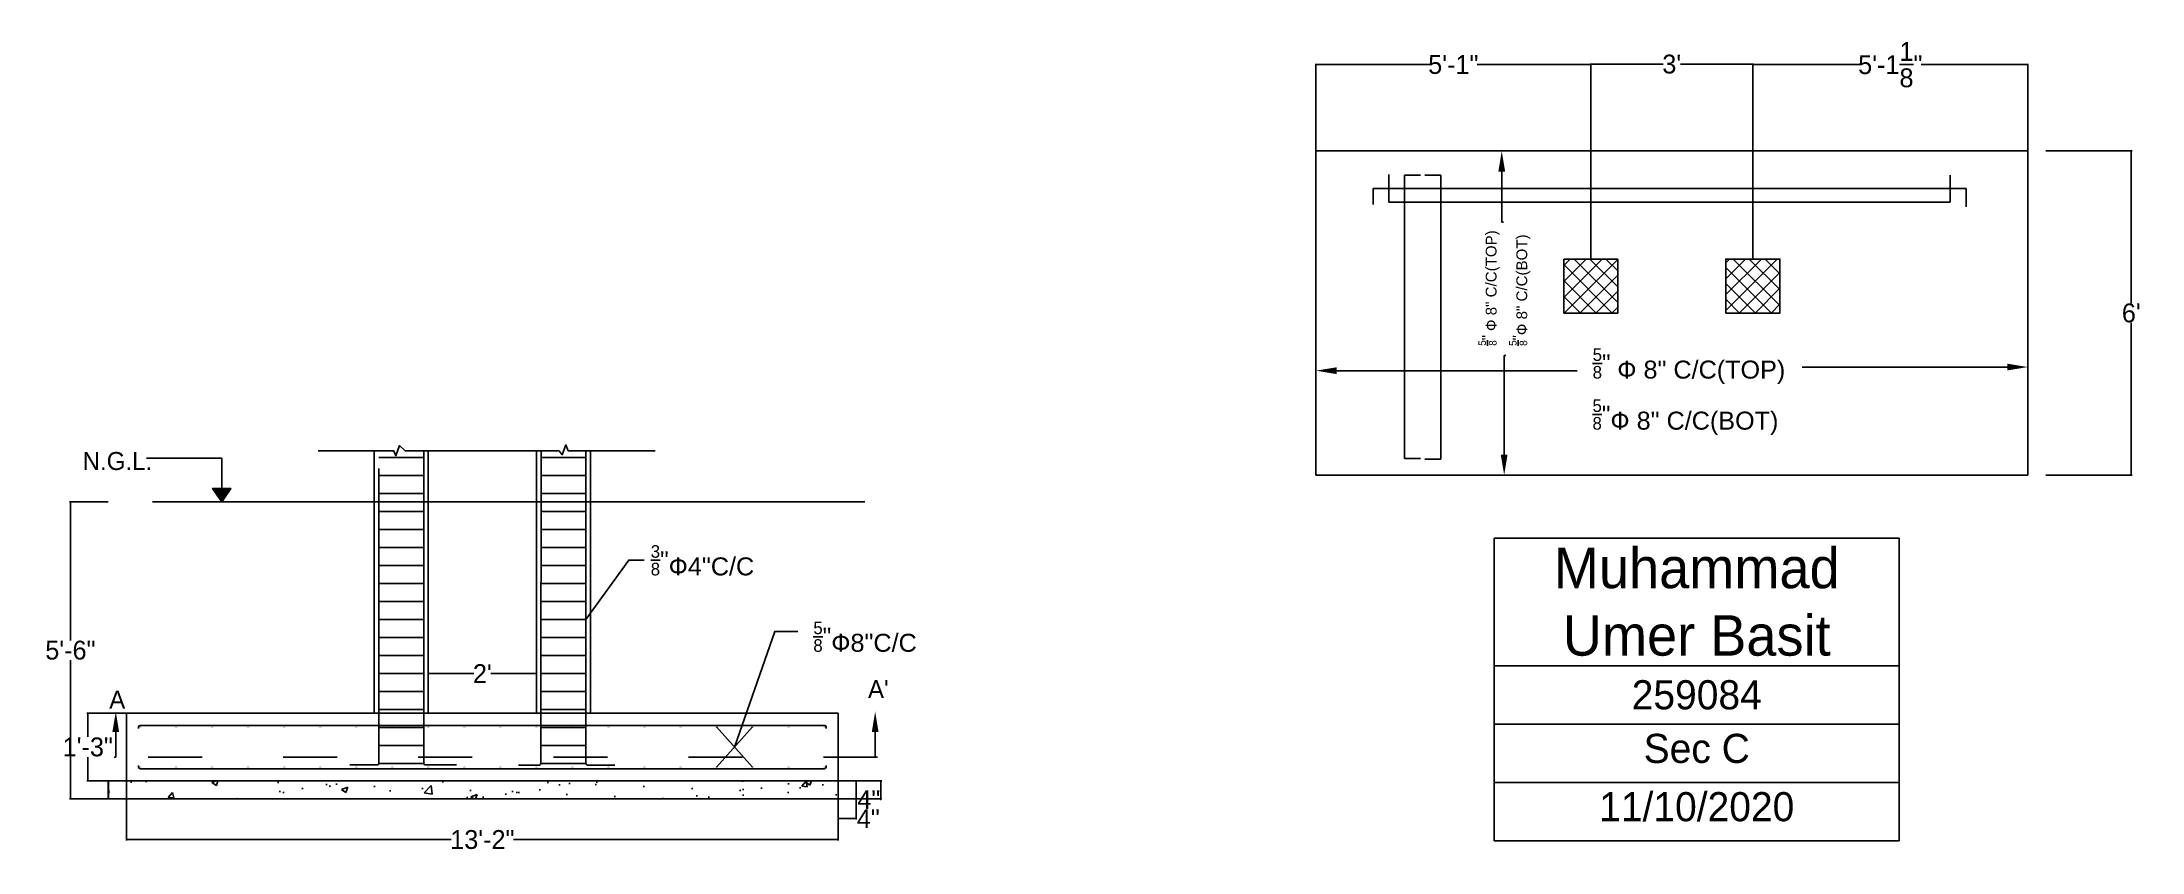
# Model space of a CAD drawing. Header units: inches. Extents: x -2 to 464, y 0 to 180.
import ezdxf
from ezdxf import colors
from ezdxf.entities.mleader import LeaderData, LeaderLine
from ezdxf.math import Vec2, Vec3

# ---------------------------------------------------------------- set-up
doc = ezdxf.new("R2010")
doc.units = ezdxf.units.IN
doc.header["$MEASUREMENT"] = 0
doc.linetypes.add('ACAD_ISO03W100', pattern=[30, 12, -18])
for name, color, linetype in [('brown', 34, 'Continuous'), ('dark blue', 172, 'Continuous'), ('green', 60, 'Continuous'), ('hdkjsfh', 52, 'Continuous'), ('light blue', 150, 'Continuous'), ('light brown', 23, 'Continuous'), ('orange', 30, 'Continuous'), ('pink', 211, 'Continuous'), ('purple', 194, 'Continuous'), ('section', 211, 'ACAD_ISO03W100')]:
    doc.layers.add(name, color=color, linetype=linetype)
doc.styles.get("Standard").update_dxf_attribs({"font": ''})
doc.styles.get('Standard').set_extended_font_data('Bahnschrift')
doc.dimstyles.get("Standard").update_dxf_attribs({"dimtxt": 4.1875, "dimasz": 0.18, "dimexe": 0.18, "dimexo": 0.0625, "dimgap": 0.09, "dimtad": 0, "dimtih": 1, "dimtoh": 1, "dimdec": 3, "dimzin": 0, "dimdsep": 46, "dimlunit": 4, "dimtxsty": 'Standard', "dimcen": 0.09, "dimadec": 0, "dimazin": 0, "dimtfac": 1, "dimtdec": 3, "dimtofl": 0, "dimtmove": 0, "dimatfit": 3, "dimfxl": 1, "dimtolj": 1, "dimtzin": 0, "dimarcsym": 0})

# ---------------------------------------------------------------- blocks, each defined once
blk = doc.blocks.new('*D20')
at = {"layer": 'Defpoints', "color": 0, "transparency": 16777216}
for p in [(107.66, 40.07), (83.66, 31.26), (107.66, 31.26)]:
    blk.add_point(p, dxfattribs=at)
at = {"layer": 'orange', "color": 0, "lineweight": -2, "transparency": 16777216}
for p, q in [((83.66, 31.32), (83.66, 40.25)), ((83.84, 40.07), (93.79, 40.07)), ((107.48, 40.07), (97.52, 40.07)), ((107.66, 31.32), (107.66, 40.25))]:
    blk.add_line(p, q, dxfattribs=at)
at = {"layer": 'orange', "color": 0, "transparency": 16777216}
for points in [[(83.84, 40.1), (83.84, 40.04), (83.66, 40.07)], [(107.48, 40.1), (107.48, 40.04), (107.66, 40.07)]]:
    blk.add_solid(points, dxfattribs=at)
at = {"layer": 'orange', "color": 0, "transparency": 16777216, "insert": (95.66, 40.07), "char_height": 4.188, "attachment_point": 5}
blk.add_mtext("\\A1;2'", dxfattribs=at)
blk = doc.blocks.new('*D21')
at = {"layer": 'Defpoints', "color": 0, "transparency": 16777216}
for p in [(174.66, 16.26), (178.66, 16.26), (178.66, 7.86)]:
    blk.add_point(p, dxfattribs=at)
at = {"layer": 'orange', "color": 0, "lineweight": -2, "transparency": 16777216}
for p, q in [((174.66, 16.2), (174.66, 7.68)), ((178.66, 16.2), (178.66, 7.68)), ((174.84, 7.86), (178.48, 7.86)), ((178.66, 7.86), (178.84, 7.86))]:
    blk.add_line(p, q, dxfattribs=at)
at = {"layer": 'orange', "color": 0, "transparency": 16777216}
for points in [[(174.84, 7.89), (174.84, 7.83), (174.66, 7.86)], [(178.48, 7.89), (178.48, 7.83), (178.66, 7.86)]]:
    blk.add_solid(points, dxfattribs=at)
at = {"layer": 'orange', "color": 0, "transparency": 16777216, "insert": (181.35, 7.86), "char_height": 4.188, "attachment_point": 5}
blk.add_mtext('\\A1;4"', dxfattribs=at)
blk = doc.blocks.new('*D22')
at = {"layer": 'Defpoints', "color": 0, "transparency": 16777216}
for p in [(178.66, 16.26), (178.66, 12.26), (184.16, 12.26)]:
    blk.add_point(p, dxfattribs=at)
at = {"layer": 'orange', "color": 0, "lineweight": -2, "transparency": 16777216}
for p, q in [((178.72, 16.26), (184.34, 16.26)), ((184.16, 16.08), (184.16, 12.44)), ((178.72, 12.26), (184.34, 12.26)), ((184.16, 12.08), (183.98, 12.08)), ((184.16, 12.26), (184.16, 12.08))]:
    blk.add_line(p, q, dxfattribs=at)
at = {"layer": 'orange', "color": 0, "transparency": 16777216}
for points in [[(184.13, 16.08), (184.19, 16.08), (184.16, 16.26)], [(184.13, 12.44), (184.19, 12.44), (184.16, 12.26)]]:
    blk.add_solid(points, dxfattribs=at)
at = {"layer": 'orange', "color": 0, "transparency": 16777216, "insert": (181.47, 12.08), "char_height": 4.188, "attachment_point": 5}
blk.add_mtext('\\A1;4"', dxfattribs=at)
blk = doc.blocks.new('*D23')
at = {"layer": 'Defpoints', "color": 0, "transparency": 16777216}
for p in [(16.66, 31.26), (8.05, 16.26), (16.66, 16.26)]:
    blk.add_point(p, dxfattribs=at)
at = {"layer": 'orange', "color": 0, "lineweight": -2, "transparency": 16777216}
for p, q in [((16.6, 31.26), (7.87, 31.26)), ((8.05, 31.08), (8.05, 25.99)), ((8.05, 16.44), (8.05, 21.53)), ((16.6, 16.26), (7.87, 16.26))]:
    blk.add_line(p, q, dxfattribs=at)
at = {"layer": 'orange', "color": 0, "transparency": 16777216}
for points in [[(8.02, 31.08), (8.08, 31.08), (8.05, 31.26)], [(8.02, 16.44), (8.08, 16.44), (8.05, 16.26)]]:
    blk.add_solid(points, dxfattribs=at)
at = {"layer": 'orange', "color": 0, "transparency": 16777216, "insert": (8.05, 23.76), "char_height": 4.188, "attachment_point": 5}
blk.add_mtext('\\A1;1\'-3"', dxfattribs=at)
blk = doc.blocks.new('*D24')
at = {"layer": 'Defpoints', "color": 0, "transparency": 16777216}
for p in [(16.66, 16.26), (174.66, 16.26), (174.66, 3.19)]:
    blk.add_point(p, dxfattribs=at)
at = {"layer": 'orange', "color": 0, "lineweight": -2, "transparency": 16777216}
for p, q in [((16.66, 16.2), (16.66, 3.01)), ((174.66, 16.2), (174.66, 3.01)), ((16.84, 3.19), (88.77, 3.19)), ((174.48, 3.19), (102.55, 3.19))]:
    blk.add_line(p, q, dxfattribs=at)
at = {"layer": 'orange', "color": 0, "transparency": 16777216}
for points in [[(16.84, 3.22), (16.84, 3.16), (16.66, 3.19)], [(174.48, 3.22), (174.48, 3.16), (174.66, 3.19)]]:
    blk.add_solid(points, dxfattribs=at)
at = {"layer": 'orange', "color": 0, "transparency": 16777216, "insert": (95.66, 3.19), "char_height": 4.188, "attachment_point": 5}
blk.add_mtext('\\A1;13\'-2"', dxfattribs=at)
blk = doc.blocks.new('*D25')
at = {"layer": 'Defpoints', "color": 0, "transparency": 16777216}
for p in [(12.66, 78.26), (4.19, 12.26), (12.66, 12.26)]:
    blk.add_point(p, dxfattribs=at)
at = {"layer": 'orange', "color": 0, "lineweight": -2, "transparency": 16777216}
for p, q in [((12.6, 78.26), (4.01, 78.26)), ((4.19, 78.08), (4.19, 47.46)), ((4.19, 12.44), (4.19, 43.05)), ((12.6, 12.26), (4.01, 12.26))]:
    blk.add_line(p, q, dxfattribs=at)
at = {"layer": 'orange', "color": 0, "transparency": 16777216}
for points in [[(4.16, 78.08), (4.22, 78.08), (4.19, 78.26)], [(4.16, 12.44), (4.22, 12.44), (4.19, 12.26)]]:
    blk.add_solid(points, dxfattribs=at)
at = {"layer": 'orange', "color": 0, "transparency": 16777216, "insert": (4.19, 45.26), "char_height": 4.188, "attachment_point": 5}
blk.add_mtext('\\A1;5\'-6"', dxfattribs=at)
blk = doc.blocks.new('*D26')
at = {"layer": 'Defpoints', "color": 0, "transparency": 16777216}
for p in [(442.75, 156.17), (442.75, 84.17), (461.78, 84.17)]:
    blk.add_point(p, dxfattribs=at)
at = {"layer": 'orange', "color": 0, "lineweight": -2, "transparency": 16777216}
for p, q in [((442.82, 156.17), (461.96, 156.17)), ((461.78, 155.99), (461.78, 122.37)), ((461.78, 84.35), (461.78, 117.96)), ((442.82, 84.17), (461.96, 84.17))]:
    blk.add_line(p, q, dxfattribs=at)
at = {"layer": 'orange', "color": 0, "transparency": 16777216}
for points in [[(461.75, 155.99), (461.81, 155.99), (461.78, 156.17)], [(461.75, 84.35), (461.81, 84.35), (461.78, 84.17)]]:
    blk.add_solid(points, dxfattribs=at)
at = {"layer": 'orange', "color": 0, "transparency": 16777216, "insert": (461.78, 120.17), "char_height": 4.188, "attachment_point": 5}
blk.add_mtext("\\A1;6'", dxfattribs=at)
blk = doc.blocks.new('*D28')
at = {"layer": 'Defpoints', "color": 0, "transparency": 16777216}
for p in [(377.75, 175.45), (341.75, 132.23), (377.75, 132.17)]:
    blk.add_point(p, dxfattribs=at)
at = {"layer": 'orange', "color": 0, "lineweight": -2, "transparency": 16777216}
for p, q in [((341.75, 132.29), (341.75, 175.63)), ((341.93, 175.45), (357.82, 175.45)), ((377.57, 175.45), (361.68, 175.45)), ((377.75, 132.23), (377.75, 175.63))]:
    blk.add_line(p, q, dxfattribs=at)
at = {"layer": 'orange', "color": 0, "transparency": 16777216}
for points in [[(341.93, 175.48), (341.93, 175.42), (341.75, 175.45)], [(377.57, 175.48), (377.57, 175.42), (377.75, 175.45)]]:
    blk.add_solid(points, dxfattribs=at)
at = {"layer": 'orange', "color": 0, "transparency": 16777216, "insert": (359.75, 175.45), "char_height": 4.188, "attachment_point": 5}
blk.add_mtext("\\A1;3'", dxfattribs=at)
blk = doc.blocks.new('*T31')
at = {"color": 0, "linetype": 'ByBlock', "lineweight": -2, "transparency": 16777216}
for p, q in [((0, 0), (89.9, 0)), ((0, 0), (0, -67.22)), ((89.9, 0), (89.9, -67.22)), ((0, -28.38), (89.9, -28.38)), ((0, -41.33), (89.9, -41.33)), ((0, -54.27), (89.9, -54.27)), ((0, -67.22), (89.9, -67.22))]:
    blk.add_line(p, q, dxfattribs=at)
at = {"color": 0, "transparency": 16777216, "width": 85.5836}
for s, insert, char_height, attachment_point in [('Muhammad Umer Basit', (44.95, -14.19), 8.9899, 5), ('259084', (44.95, -34.85), 6.473, 5), ('Sec C', (44.95, -43.48), 6.473, 2), ('11/10/2020', (44.95, -56.43), 6.473, 2)]:
    blk.add_mtext(s, dxfattribs=dict(at, insert=insert, char_height=char_height, attachment_point=attachment_point))
blk = doc.blocks.new('*D34')
at = {"layer": 'Defpoints', "color": 0, "transparency": 16777216}
for p in [(280.75, 175.35), (280.75, 132.29), (341.75, 132.29)]:
    blk.add_point(p, dxfattribs=at)
at = {"layer": 'orange', "color": 0, "lineweight": -2, "transparency": 16777216}
for p, q in [((280.75, 132.36), (280.75, 175.53)), ((280.93, 175.35), (305.93, 175.35)), ((341.57, 175.35), (316.58, 175.35)), ((341.75, 132.36), (341.75, 175.53))]:
    blk.add_line(p, q, dxfattribs=at)
at = {"layer": 'orange', "color": 0, "transparency": 16777216}
for points in [[(280.93, 175.38), (280.93, 175.32), (280.75, 175.35)], [(341.57, 175.38), (341.57, 175.32), (341.75, 175.35)]]:
    blk.add_solid(points, dxfattribs=at)
at = {"layer": 'orange', "color": 0, "transparency": 16777216, "insert": (311.25, 175.35), "char_height": 4.188, "attachment_point": 5}
blk.add_mtext('\\A1;5\'-1"', dxfattribs=at)
blk = doc.blocks.new('*D35')
at = {"layer": 'Defpoints', "color": 0, "transparency": 16777216}
for p in [(438.82, 175.35), (377.75, 132.23), (438.82, 132.23)]:
    blk.add_point(p, dxfattribs=at)
at = {"layer": 'orange', "color": 0, "lineweight": -2, "transparency": 16777216}
for p, q in [((377.75, 132.29), (377.75, 175.53)), ((377.93, 175.35), (401.47, 175.35)), ((438.64, 175.35), (415.1, 175.35)), ((438.82, 132.29), (438.82, 175.53))]:
    blk.add_line(p, q, dxfattribs=at)
at = {"layer": 'orange', "color": 0, "transparency": 16777216}
for points in [[(377.93, 175.38), (377.93, 175.32), (377.75, 175.35)], [(438.64, 175.38), (438.64, 175.32), (438.82, 175.35)]]:
    blk.add_solid(points, dxfattribs=at)
at = {"layer": 'orange', "color": 0, "transparency": 16777216, "insert": (408.28, 175.35), "char_height": 4.1875, "attachment_point": 5}
blk.add_mtext('\\A1;5\'-1{\\H1.000000x;\\S1/8;}"', dxfattribs=at)

msp = doc.modelspace()

# ---------------------------------------------------------------- hatches: boundary and pattern name
h = msp.add_hatch()
h.set_pattern_fill('AR-CONC', color=0, scale=2)
h.paths.add_polyline_path([(178.6578, 16.1962), (12.6578, 16.2587), (12.6578, 12.2587), (178.6578, 12.2587)])
h = msp.add_hatch()
h.set_pattern_fill('AR-CONC', color=0, scale=2)
h.paths.add_polyline_path([(178.6578, 16.2587), (12.6578, 16.2587), (12.6578, 12.2587), (178.6578, 12.2587)])
h = msp.add_hatch()
h.set_pattern_fill('AR-CONC', color=0, scale=2)
h.paths.add_polyline_path([(178.6578, 16.2587), (12.6578, 16.2587), (12.6578, 12.2587), (178.6578, 12.2587)])
at = {"layer": 'Defpoints'}
h = msp.add_hatch(color=250, dxfattribs=at)
h.dxf.hatch_style = 1
h.paths.add_polyline_path([(322.3147, 147.8188), (322.0022, 147.8188), (322.0022, 147.5063, 0.41421356)])
h.paths.add_polyline_path([(322.0022, 148.1313), (322.0022, 147.8188), (322.3147, 147.8188, 0.41421356)])
h.paths.add_polyline_path([(322.0022, 148.1313, 0.41421356), (321.6897, 147.8188), (322.0022, 147.8188)])
h.paths.add_polyline_path([(322.0022, 147.8188), (321.6897, 147.8188, 0.41421356), (322.0022, 147.5063)])
h.paths.add_polyline_path([(322.0022, 144.7679), (321.6897, 144.7679, 0.41421356), (322.0022, 144.4554)])
h.paths.add_polyline_path([(322.0022, 145.0804, 0.41421356), (321.6897, 144.7679), (322.0022, 144.7679)])
h.paths.add_polyline_path([(322.0022, 145.0804), (322.0022, 144.7679), (322.3147, 144.7679, 0.41421356)])
h.paths.add_polyline_path([(322.3147, 144.7679), (322.0022, 144.7679), (322.0022, 144.4554, 0.41421356)])
h = msp.add_hatch(color=250, dxfattribs=at)
h.dxf.hatch_style = 1
h.paths.add_polyline_path([(308.4455, 107.6772), (308.4455, 107.3647), (308.758, 107.3647, 0.41421356)])
h.paths.add_polyline_path([(308.4455, 107.6772, 0.41421356), (308.133, 107.3647), (308.4455, 107.3647)])
h.paths.add_polyline_path([(308.4455, 107.3647), (308.133, 107.3647, 0.41421356), (308.4455, 107.0522)])
h.paths.add_polyline_path([(308.758, 107.3647), (308.4455, 107.3647), (308.4455, 107.0522, 0.41421356)])
h.paths.add_polyline_path([(300.4455, 107.6772, 0.41421356), (300.133, 107.3647), (300.4455, 107.3647)])
h.paths.add_polyline_path([(300.4455, 107.6772), (300.4455, 107.3647), (300.758, 107.3647, 0.41421356)])
h.paths.add_polyline_path([(300.758, 107.3647), (300.4455, 107.3647), (300.4455, 107.0522, 0.41421356)])
h.paths.add_polyline_path([(300.4455, 107.3647), (300.133, 107.3647, 0.41421356), (300.4455, 107.0522)])
at = {"layer": 'light blue'}
h = msp.add_hatch(dxfattribs=at)
h.set_pattern_fill('ANSI37', color=253, scale=20)
h.paths.add_polyline_path([(347.7529, 132.1694), (335.7529, 132.1694), (335.7529, 120.1694), (347.7529, 120.1694)])
h.paths.add_polyline_path([(383.7529, 132.1694), (371.7529, 132.1694), (371.7529, 120.1694), (383.7529, 120.1694)])
h = msp.add_hatch(color=250, dxfattribs=at)
h.dxf.hatch_style = 1
h.paths.add_polyline_path([(19.9703, 28.2587, 1), (19.3453, 28.2587, 1)])
h.paths.add_polyline_path([(27.9703, 28.2587, 1), (27.3453, 28.2587, 1)])
h.paths.add_polyline_path([(35.9703, 28.2587, 1), (35.3453, 28.2587, 1)])
h.paths.add_polyline_path([(43.9703, 28.2587, 1), (43.3453, 28.2587, 1)])
h.paths.add_polyline_path([(43.9703, 19.2587, 1), (43.3453, 19.2587, 1)])
h.paths.add_polyline_path([(35.9703, 19.2587, 1), (35.3453, 19.2587, 1)])
h.paths.add_polyline_path([(27.9703, 19.2587, 1), (27.3453, 19.2587, 1)])
h.paths.add_polyline_path([(19.3453, 19.2587, 1), (19.9703, 19.2587, 1)])
h.paths.add_polyline_path([(51.3453, 19.2587, 1), (51.9703, 19.2587, 1)])
h.paths.add_polyline_path([(59.9703, 19.2587, 1), (59.3453, 19.2587, 1)])
h.paths.add_polyline_path([(67.3453, 19.2587, 1), (67.9703, 19.2587, 1)])
h.paths.add_polyline_path([(75.9703, 19.2587, 1), (75.3453, 19.2587, 1)])
h.paths.add_polyline_path([(83.9703, 19.2587, 1), (83.3453, 19.2587, 1)])
h.paths.add_polyline_path([(91.9703, 19.2587, 1), (91.3453, 19.2587, 1)])
h.paths.add_polyline_path([(99.3453, 19.2587, 1), (99.9703, 19.2587, 1)])
h.paths.add_polyline_path([(107.9703, 19.2587, 1), (107.3453, 19.2587, 1)])
h.paths.add_polyline_path([(115.9703, 19.2587, 1), (115.3453, 19.2587, 1)])
h.paths.add_polyline_path([(123.9703, 19.2587, 1), (123.3453, 19.2587, 1)])
h.paths.add_polyline_path([(131.9703, 19.2587, 1), (131.3453, 19.2587, 1)])
h.paths.add_polyline_path([(139.9703, 19.2587, 1), (139.3453, 19.2587, 1)])
h.paths.add_polyline_path([(147.9703, 19.2587, 1), (147.3453, 19.2587, 1)])
h.paths.add_polyline_path([(155.3453, 19.2587, 1), (155.9703, 19.2587, 1)])
h.paths.add_polyline_path([(171.9703, 19.2587, 1), (171.3453, 19.2587, 1)])
h.paths.add_polyline_path([(163.3453, 19.2587, 1), (163.9703, 19.2587, 1)])
h.paths.add_polyline_path([(163.3453, 28.2587, 1), (163.9703, 28.2587, 1)])
h.paths.add_polyline_path([(171.3453, 28.2587, 1), (171.9703, 28.2587, 1)])
h.paths.add_polyline_path([(155.3453, 28.2587, 1), (155.9703, 28.2587, 1)])
h.paths.add_polyline_path([(147.3453, 28.2587, 1), (147.9703, 28.2587, 1)])
h.paths.add_polyline_path([(139.3453, 28.2587, 1), (139.9703, 28.2587, 1)])
h.paths.add_polyline_path([(131.9703, 28.2587, 1), (131.3453, 28.2587, 1)])
h.paths.add_polyline_path([(123.9703, 28.2587, 1), (123.3453, 28.2587, 1)])
h.paths.add_polyline_path([(115.9703, 28.2587, 1), (115.3453, 28.2587, 0.16553729), (115.4102, 28.0681), (115.9052, 28.0679, 0.1657699)])
h.paths.add_polyline_path([(115.9052, 28.0679), (115.4102, 28.0681, 0.49180795)])
h.paths.add_polyline_path([(107.9703, 28.2587, 1), (107.3453, 28.2587, 1)])
h.paths.add_polyline_path([(99.3453, 28.2587, 1), (99.9703, 28.2587, 1)])
h.paths.add_polyline_path([(91.9703, 28.2587, 1), (91.3453, 28.2587, 1)])
h.paths.add_polyline_path([(83.9703, 28.2587, 1), (83.3453, 28.2587, 1)])
h.paths.add_polyline_path([(75.3453, 28.2587, 0.12683098), (75.3842, 28.1076), (75.9313, 28.1076, 0.12683098), (75.9703, 28.2587, 1)])
h.paths.add_polyline_path([(75.9313, 28.1076), (75.3842, 28.1076, 0.59006641)])
h.paths.add_polyline_path([(67.9703, 28.2587, 1), (67.3453, 28.2587, 1)])
h.paths.add_polyline_path([(59.9703, 28.2587, 1), (59.3453, 28.2587, 1)])
h.paths.add_polyline_path([(51.3453, 28.2587, 1), (51.9703, 28.2587, 1)])
at = {"layer": 'orange'}
h = msp.add_hatch(color=256, dxfattribs=at)
h.dxf.hatch_style = 1
h.paths.add_polyline_path([(39.7766, 81.212), (37.7766, 81.212), (35.7766, 81.212), (37.7766, 78.2587)])

# ---------------------------------------------------------------- linework, layer by layer
for p, q in [((347.7529, 132.1694), (335.7529, 132.1694)), ((335.7529, 132.1694), (335.7529, 120.1694)), ((347.7529, 120.1694), (347.7529, 132.1694)), ((383.7529, 132.1694), (371.7529, 132.1694)), ((371.7529, 132.1694), (371.7529, 120.1694)), ((383.7529, 120.1694), (383.7529, 132.1694)), ((335.7529, 120.1694), (347.7529, 120.1694)), ((341.7529, 120.1694), (347.7529, 120.1694)), ((371.7529, 120.1694), (383.7529, 120.1694)), ((377.7529, 120.1694), (383.7529, 120.1694)), ((71.6578, 31.2587), (71.6578, 89.5321)), ((83.6578, 31.3212), (83.6578, 89.5321)), ((107.6578, 31.3212), (107.6578, 89.5321)), ((119.6578, 31.2587), (119.6578, 89.5321)), ((16.6578, 16.2587), (16.6578, 31.2587)), ((16.6578, 31.2587), (174.6578, 31.2587)), ((16.6578, 31.2587), (95.6578, 31.2587)), ((155.6578, 28.2587), (147.6578, 19.2587)), ((147.6578, 28.2587), (155.6578, 19.2587)), ((174.6578, 16.2587), (174.6578, 31.2587)), ((16.6578, 16.2587), (16.6578, 19.5516)), ((19.6578, 18.9462), (171.6578, 18.9462)), ((12.6578, 12.2587), (12.6578, 16.2587)), ((12.6578, 16.2587), (16.6578, 16.2587)), ((16.6578, 16.2587), (174.6578, 16.2587)), ((178.6578, 16.2587), (174.6578, 16.2587)), ((178.6578, 12.2587), (178.6578, 16.2587)), ((12.6578, 12.2587), (178.6578, 12.2587))]:
    msp.add_line(p, q)
for points in [[(371.7529, 120.1694), (371.7529, 132.1694), (383.7529, 132.1694), (383.7529, 120.1694), (371.7529, 120.1694)], [(12.5953, 12.2587), (12.5953, 16.2587), (178.6578, 16.2587), (178.6578, 12.2587), (12.5953, 12.2587)]]:
    msp.add_lwpolyline(points)
at = {"layer": 'brown'}
msp.add_line((22.4536, 78.2587), (180.5731, 78.2587), dxfattribs=at)
at = {"layer": 'dark blue'}
for p, q in [((147.6578, 28.2587), (155.6578, 19.2587)), ((147.6578, 19.2587), (155.6578, 28.2587))]:
    msp.add_line(p, q, dxfattribs=at)
at = {"layer": 'Defpoints'}
for p, q in [((280.7529, 156.1694), (280.7529, 84.1694)), ((280.7529, 156.1694), (438.8154, 156.1694)), ((341.7529, 156.1694), (322.0022, 156.1694)), ((438.8154, 156.1694), (438.8154, 84.1694)), ((280.7529, 84.1694), (438.8154, 84.1694))]:
    msp.add_line(p, q, dxfattribs=at)
at = {"layer": 'green'}
for p, q in [((300.4455, 108.1694), (300.4455, 130.1673)), ((72.6578, 88.1076), (82.6578, 88.1076)), ((72.6578, 84.1076), (82.6578, 84.1076)), ((108.6868, 84.0711), (118.6868, 84.0666)), ((108.6886, 88.0711), (118.6886, 88.0666)), ((72.6578, 80.1076), (82.6578, 80.1076)), ((108.6849, 80.0711), (118.6849, 80.0666)), ((72.6578, 76.1076), (82.6578, 76.1076)), ((108.6831, 76.0711), (118.6831, 76.0666)), ((72.6578, 72.1076), (82.6578, 72.1076)), ((108.6813, 72.0711), (118.6813, 72.0666)), ((72.6578, 68.1076), (82.6578, 68.1076)), ((108.6795, 68.0711), (118.6795, 68.0666)), ((72.6578, 64.1076), (82.6578, 64.1076)), ((108.6777, 64.0711), (118.6777, 64.0666)), ((72.6578, 60.1076), (82.6578, 60.1076)), ((72.6578, 56.1076), (82.6578, 56.1076)), ((108.6741, 56.0711), (118.6741, 56.0666)), ((108.6759, 60.0711), (118.6759, 60.0666)), ((72.6578, 52.1076), (82.6578, 52.1076)), ((108.6723, 52.0711), (118.6723, 52.0666)), ((72.6578, 48.1076), (82.6578, 48.1076)), ((108.6705, 48.0711), (118.6705, 48.0666)), ((72.6578, 44.1076), (82.6578, 44.1076)), ((108.6686, 44.0711), (118.6686, 44.0666)), ((72.6578, 40.1076), (82.6578, 40.1076)), ((108.6668, 40.0711), (118.6668, 40.0666)), ((72.6578, 36.1076), (82.6578, 36.1076)), ((108.665, 36.0711), (118.665, 36.0666)), ((72.6578, 32.1076), (82.6578, 32.1076)), ((72.6578, 28.1076), (82.6578, 28.1076)), ((108.6614, 28.0711), (118.6614, 28.0666)), ((108.6632, 32.0711), (118.6632, 32.0666)), ((72.6578, 24.1076), (82.6578, 24.1076)), ((108.6596, 24.0711), (118.6596, 24.0666)), ((72.6578, 20.1076), (82.6578, 20.1076)), ((108.6578, 20.0711), (118.6578, 20.0666))]:
    msp.add_line(p, q, dxfattribs=at)
at = {"layer": 'hdkjsfh'}
for p, q in [((83.6578, 31.2587), (83.6578, 57.0475)), ((71.6578, 31.2587), (71.6578, 52.7404)), ((107.6578, 31.2587), (107.6578, 54.3555)), ((119.6578, 31.2587), (119.6578, 54.0863))]:
    msp.add_line(p, q, dxfattribs=at)
at = {"layer": 'light blue'}
for p, q in [((300.4455, 150.8188), (300.4455, 87.891)), ((300.4455, 150.8188), (303.9455, 150.8188)), ((308.4455, 150.8188), (304.9455, 150.8188)), ((308.4455, 150.8188), (308.4455, 87.6731)), ((296.9455, 147.8188), (293.4455, 147.8188)), ((300.4455, 144.7679), (296.9455, 144.7679)), ((82.6578, 89.5321), (78.5542, 89.5321)), ((82.6578, 88.1076), (82.6578, 89.5321)), ((82.6578, 89.5321), (83.6578, 89.5321)), ((112.6795, 89.5321), (83.6578, 89.5321)), ((118.6578, 89.5321), (114.7014, 89.5321)), ((134.0116, 89.5321), (114.7014, 89.5321)), ((300.4455, 87.891), (303.9455, 87.891)), ((308.4455, 87.6731), (304.9455, 87.6731))]:
    msp.add_line(p, q, dxfattribs=at)
for points in [[(59.1845, 89.5321), (75.9803, 89.5321), (76.4142, 88.4568), (77.2699, 90.7353), (78.5542, 89.5321)], [(108.6886, 89.5321), (112.6795, 89.5321), (113.4108, 88.6818), (114.2282, 90.8732), (114.7014, 89.5321)]]:
    msp.add_lwpolyline(points, dxfattribs=at)
at = {"layer": 'orange'}
for p, q in [((21.1178, 87.9316), (37.7766, 87.9316)), ((37.7766, 87.9316), (37.7766, 81.212)), ((37.7766, 81.212), (37.7766, 81.212)), ((37.7766, 81.212), (38.7766, 81.212))]:
    msp.add_line(p, q, dxfattribs=at)
msp.add_lwpolyline([(37.7766, 81.212), (35.7766, 81.212), (37.7766, 78.2587), (39.7766, 81.212)], close=True, dxfattribs=at)
for points in [[(118.6723, 52.0666), (128.1534, 65.2985), (131.6059, 65.2985)], [(151.6578, 23.7587), (160.5822, 49.4152), (165.6886, 49.4152)]]:
    msp.add_lwpolyline(points, dxfattribs=at)
at = {"layer": 'pink'}
for p, q in [((296.9455, 144.7679), (296.9455, 150.9062)), ((300.4455, 147.8188), (300.4455, 150.8188)), ((300.4455, 150.8188), (300.4455, 87.891)), ((303.9455, 150.8188), (300.4455, 150.8188)), ((300.4455, 150.8188), (300.4455, 87.891)), ((308.4455, 150.8188), (304.9455, 150.8188)), ((308.4455, 87.6731), (308.4455, 150.8188)), ((308.4455, 87.6731), (308.4455, 150.8188)), ((421.6061, 144.7679), (421.6061, 150.8041)), ((293.4455, 147.8188), (425.1061, 147.8188)), ((293.4455, 147.8188), (293.4455, 144.2502)), ((296.9455, 144.7679), (421.6061, 144.7679)), ((300.4455, 108.1694), (300.4455, 147.8188)), ((425.1061, 147.8188), (425.1061, 143.7697)), ((308.4455, 108.1694), (308.4455, 87.6731)), ((300.4455, 87.891), (303.9455, 87.891)), ((304.9455, 87.6731), (308.4455, 87.6731))]:
    msp.add_line(p, q, dxfattribs=at)
at = {"layer": 'purple'}
for p, q in [((82.6578, 31.2587), (82.6578, 89.5321)), ((108.6578, 31.2587), (108.6886, 89.5321)), ((118.6578, 31.2587), (118.6578, 89.5321)), ((72.6578, 31.2587), (72.6578, 85.6174)), ((19.3453, 28.2587), (19.3453, 27.9122)), ((19.3453, 27.9122), (19.3453, 28.2587)), ((19.6578, 28.5712), (171.6578, 28.5712)), ((71.6578, 31.2587), (72.6578, 31.2587)), ((72.6578, 31.2587), (72.6578, 20.1076)), ((83.6578, 31.2587), (82.6578, 31.2587)), ((82.6578, 31.2587), (82.6578, 20.1076)), ((107.6578, 31.2587), (108.6578, 31.2587)), ((108.6578, 31.2587), (108.6578, 20.0711)), ((119.6578, 31.2587), (118.6578, 31.2587)), ((118.6578, 31.2587), (118.6578, 20.0666)), ((171.9703, 28.2587), (171.9703, 27.8711)), ((19.3453, 19.2587), (19.3453, 19.6848)), ((171.6578, 18.9462), (19.6578, 18.9462)), ((72.3453, 19.7951), (66.2545, 19.7951)), ((82.9703, 19.7951), (89.9192, 19.7951)), ((108.3453, 19.7586), (103.684, 19.7586)), ((118.9703, 19.7541), (125.0851, 19.7541)), ((171.9703, 19.2587), (171.9703, 19.6936)), ((171.9703, 19.6936), (171.9703, 19.2587))]:
    msp.add_line(p, q, dxfattribs=at)
for centre, start, end in [((19.6578, 28.2587), 90, 180), ((171.6578, 28.2587), 0, 90), ((19.6578, 19.2587), 180, 270), ((72.3453, 20.1076), 270, 0), ((82.9703, 20.1076), 180, 270), ((108.3453, 20.0711), 270, 0), ((118.9703, 20.0666), 180, 270), ((171.6578, 19.2587), 270, 0)]:
    msp.add_arc(centre, 0.3125, start, end, dxfattribs=at)
at = {"layer": 'section'}
msp.add_line((183.4219, 21.5159), (13.5029, 21.5159), dxfattribs=at)

# ---------------------------------------------------------------- block references
msp.add_blockref('*T31', (320.3503, 70.1757))

# ---------------------------------------------------------------- texts
at = {"layer": 'Defpoints', "char_height": 2.4, "attachment_point": 1, "rotation": 90}
for s, width, insert in [('\\A1;{\\H0.7x;\\S5/8;}" {\\A0;\\fArial|b0|i0|c0|p34;Փ 8" C/C(TOP)}', 43.348149, (316.8156, 112.8874)), ('\\A1;{\\H0.7x;\\S5/8;}"{\\A0;\\fArial|b0|i0|c0|p34;Փ 8" C/C(BOT)}', 42.364584, (323.6189, 112.8645))]:
    msp.add_mtext_dynamic_manual_height_columns(s, width=width, gutter_width=1, heights=[0], dxfattribs=dict(at, insert=insert))
at = {"layer": 'Defpoints', "char_height": 4, "attachment_point": 1}
for s, width, insert in [('\\A1;{\\H0.7x;\\S5/8;}" {\\A0;\\fArial|b0|i0|c0|p34;Փ 8" C/C(TOP)}', 43.348149, (342.188, 112.3247)), ('\\A1;{\\H0.7x;\\S5/8;}"{\\A0;\\fArial|b0|i0|c0|p34;Փ 8" C/C(BOT)}', 42.364584, (342.1499, 100.9858)), ('N.G.L.', 12.969137, (6.8962, 89.2987)), ('\\A1;{\\H0.7x;\\S3/8;}"{\\A0;\\fArial|b0|i0|c0|p34;Փ4"C/C}', 12.32418, (133.0433, 68.6069)), ('\\A1;{\\H0.7x;\\S5/8;}"{\\A0;\\fArial|b0|i0|c0|p34;Փ8"C/C}', 7.475499, (169.1461, 51.6368))]:
    msp.add_mtext_dynamic_manual_height_columns(s, width=width, gutter_width=1, heights=[0], dxfattribs=dict(at, insert=insert))
at = {"layer": 'pink', "char_height": 4, "attachment_point": 1}
for s, width, insert in [("A'", 5.3166, (181.2838, 38.6169)), ('A', 2.248047, (12.8046, 36.2922))]:
    msp.add_mtext_dynamic_manual_height_columns(s, width=width, gutter_width=1, heights=[0], dxfattribs=dict(at, insert=insert))

# ---------------------------------------------------------------- dimensions: what is measured, and where the dimension line sits
at = {"layer": 'orange'}
for base, p1, p2, picture, middle in [((280.7529, 175.3547), (341.7529, 132.2944), (280.7529, 132.2944), '*D34', (311.2529, 175.3547)), ((377.7529, 175.4462), (341.7529, 132.2319), (377.7529, 132.1694), '*D28', (359.7529, 175.4462)), ((438.8153845754, 175.3547013068), (377.7528845754, 132.2318815988), (438.8153845754, 132.2318815988), '*D35', (408.2841345754, 175.3547013068)), ((107.6578, 40.0711), (83.6578, 31.2587), (107.6578, 31.2587), '*D20', (95.6578, 40.0711)), ((174.6578, 3.1878), (16.6578, 16.2587), (174.6578, 16.2587), '*D24', (95.6578, 3.1878)), ((178.6578, 7.8591), (174.6578, 16.2587), (178.6578, 16.2587), '*D21', (181.347, 7.8591))]:
    dim = msp.add_linear_dim(base=base, p1=p1, p2=p2, dimstyle='Standard', dxfattribs=at)
    dim.commit()
    dim.dimension.update_dxf_attribs({"geometry": picture, "text_midpoint": middle})
for base, p1, p2, picture, middle in [((461.7847, 84.1694), (442.7529, 156.1694), (442.7529, 84.1694), '*D26', (461.7847, 120.1694)), ((4.1933, 12.2587), (12.6578, 78.2587), (12.6578, 12.2587), '*D25', (4.1933, 45.2587)), ((8.0473, 16.2587), (16.6578, 31.2587), (16.6578, 16.2587), '*D23', (8.0473, 23.7587)), ((184.156, 12.2587), (178.6578, 16.2587), (178.6578, 12.2587), '*D22', (181.4668, 12.0787))]:
    dim = msp.add_linear_dim(base=base, p1=p1, p2=p2, angle=90, dimstyle='Standard', dxfattribs=at)
    dim.commit()
    dim.dimension.update_dxf_attribs({"geometry": picture, "text_midpoint": middle})

# ---------------------------------------------------------------- leaders
at = {"layer": 'light brown'}
ml = msp.add_multileader_mtext('Standard', dxfattribs=at)
ml.set_content('', color=256)
ml.set_leader_properties()
ml.build(insert=Vec2(0, 0))
ml.multileader.update_dxf_attribs({"dogleg_length": 0.36, "arrow_head_size": 4.5625})
ctx = ml.context
ctx.base_point, ctx.char_height, ctx.arrow_head_size, ctx.landing_gap_size, ctx.plane_origin = Vec3(322.3622, 140.3879), 0.18, 4.5625, 0.09, Vec3(322.0022, 156.1694)
notes = []
notes.append((ctx, [(0, (1, 1, 0), (322.0022, 140.3879), (1, 0), 0.36, [(0, [(322.0022, 156.1694)], 0, [])])]))
ctx.mtext.insert, ctx.mtext.flow_direction = Vec3(322.4522, 140.4779), 5
ml = msp.add_multileader_mtext('Standard', dxfattribs=at)
ml.set_content('', color=256)
ml.set_leader_properties()
ml.build(insert=Vec2(0, 0))
ml.multileader.update_dxf_attribs({"dogleg_length": 0.36, "arrow_head_size": 4.5625})
ctx = ml.context
ctx.base_point, ctx.char_height, ctx.arrow_head_size, ctx.landing_gap_size, ctx.plane_origin = Vec3(338.7698, 107.3647), 0.18, 4.5625, 0.09, Vec3(280.7529, 107.3647)
notes.append((ctx, [(0, (1, 1, 0), (338.4098, 107.3647), (1, 0), 0.36, [(0, [(280.7529, 107.3647)], 0, [])])]))
ctx.mtext.insert, ctx.mtext.flow_direction = Vec3(338.8598, 107.4547), 5
ml = msp.add_multileader_mtext('Standard', dxfattribs=at)
ml.set_content('', color=256)
ml.set_leader_properties()
ml.build(insert=Vec2(0, 0))
ml.multileader.update_dxf_attribs({"dogleg_length": 0.36, "arrow_head_size": 4.5625})
ctx = ml.context
ctx.base_point, ctx.char_height, ctx.arrow_head_size, ctx.landing_gap_size, ctx.plane_origin = Vec3(322.9007, 110.7642), 0.18, 4.5625, 0.09, Vec3(322.5407, 84.1694)
notes.append((ctx, [(0, (1, 1, 0), (322.5407, 110.7642), (1, 0), 0.36, [(0, [(322.5407, 84.1694)], 0, [])])]))
ctx.mtext.insert, ctx.mtext.flow_direction = Vec3(322.9907, 110.8542), 5
ml = msp.add_multileader_mtext('Standard', dxfattribs=at)
ml.set_content('', color=256)
ml.set_leader_properties()
ml.build(insert=Vec2(0, 0))
ml.multileader.update_dxf_attribs({"dogleg_length": 0.36, "arrow_head_size": 4.5625})
ctx = ml.context
ctx.base_point, ctx.char_height, ctx.arrow_head_size, ctx.landing_gap_size, ctx.plane_origin = Vec3(388.5524, 108.1694), 0.18, 4.5625, 0.09, Vec3(438.8154, 108.1694)
ctx.text_align_type = 2
notes.append((ctx, [(0, (1, 1, 0), (389.0924, 108.1694), (-1, 0), 0.36, [(0, [(438.8154, 108.1694)], 0, [])])]))
ctx.mtext.insert, ctx.mtext.alignment, ctx.mtext.flow_direction = Vec3(388.6424, 108.2594), 3, 5
at = {"layer": 'pink'}
ml = msp.add_multileader_mtext('Standard', dxfattribs=at)
ml.set_content('', color=256)
ml.set_leader_properties()
ml.build(insert=Vec2(0, 0))
ml.multileader.update_dxf_attribs({"dogleg_length": 0.36, "arrow_head_size": 4.5625})
ctx = ml.context
ctx.base_point, ctx.char_height, ctx.arrow_head_size, ctx.landing_gap_size, ctx.plane_origin = Vec3(13.7233, 21.5159), 0.18, 4.5625, 0.09, Vec3(14.2633, 31.6375)
ctx.text_align_type = 2
notes.append((ctx, [(0, (1, 1, 0), (14.2633, 21.5159), (-1, 0), 0.36, [(0, [(14.2633, 31.6375)], 0, [])])]))
ctx.mtext.insert, ctx.mtext.alignment, ctx.mtext.flow_direction = Vec3(13.8133, 21.6059), 3, 5
ml = msp.add_multileader_mtext('Standard', dxfattribs=at)
ml.set_content('', color=256)
ml.set_leader_properties()
ml.build(insert=Vec2(0, 0))
ml.multileader.update_dxf_attribs({"dogleg_length": 0.36, "arrow_head_size": 4.5625})
ctx = ml.context
ctx.base_point, ctx.char_height, ctx.arrow_head_size, ctx.landing_gap_size, ctx.plane_origin = Vec3(182.3391, 21.5159), 0.18, 4.5625, 0.09, Vec3(182.8791, 31.6375)
ctx.text_align_type = 2
notes.append((ctx, [(0, (1, 1, 0), (182.8791, 21.5159), (-1, 0), 0.36, [(0, [(182.8791, 31.6375)], 0, [])])]))
ctx.mtext.insert, ctx.mtext.alignment, ctx.mtext.flow_direction = Vec3(182.4291, 21.6059), 3, 5
for ctx, leaders in notes:
    for number, flags, end, landing, length, lines in leaders:
        leader = LeaderData()
        leader.index, (leader.has_last_leader_line, leader.has_dogleg_vector, leader.attachment_direction) = number, flags
        leader.last_leader_point, leader.dogleg_vector, leader.dogleg_length = Vec3(end), Vec3(landing), length
        for number, points, colour, breaks in lines:
            line = LeaderLine()
            line.index, line.vertices, line.color, line.breaks = number, Vec3.list(points), colors.encode_raw_color(colour), breaks
            leader.lines.append(line)
        ctx.leaders.append(leader)

doc.saveas('drawing.dxf')
